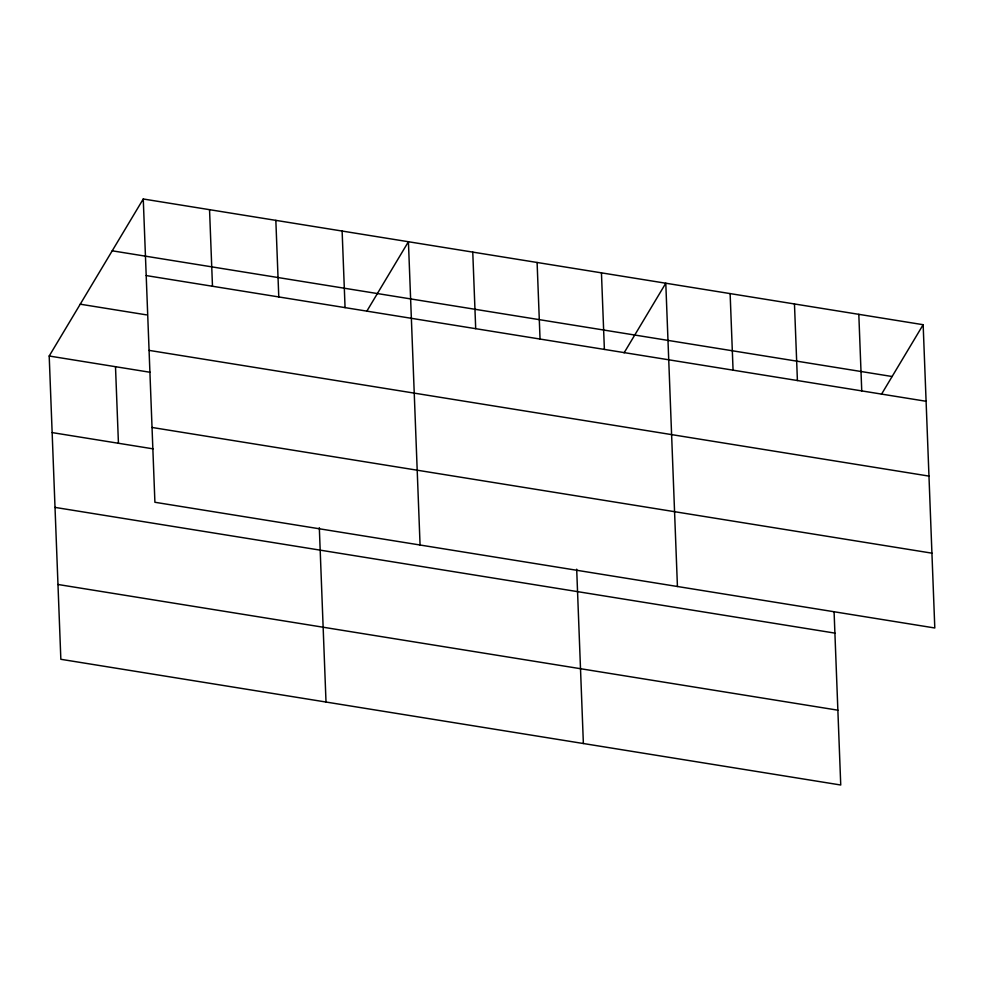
<?xml version="1.0" encoding="UTF-8"?>
<svg xmlns="http://www.w3.org/2000/svg" width="984" height="984" viewBox="0 0 984 984"><rect width="100%" height="100%" fill="white"/><g stroke="black" fill="none" stroke-linecap="round" stroke-linejoin="round"><path stroke-width="1.48" d="M834.1 612.159L840.742 785.011L60.848 659.292L49.2 356.011L143.258 198.989L923.152 324.708L934.8 627.989L154.906 502.271L143.258 198.989M366.724 311.35L408.421 241.732L420.07 545.013M624.09 352.838L665.787 283.22L677.435 586.501M881.455 394.313L923.152 324.708M112.213 250.809L892.107 376.515M146.198 275.569L926.092 401.275M80.233 304.191L146.53 314.88M149.076 350.378L928.97 476.096M49.2 356.011L150.146 372.284M152.028 427.462L931.922 553.168M52.14 432.591L153.086 448.852M55.018 507.4L834.912 633.118M57.982 584.484L837.876 710.19M858.811 314.339L861.75 390.906M794.469 303.958L797.409 380.537M730.128 293.589L733.068 370.168M601.445 272.851L604.385 349.418M576.686 569.183L583.377 743.523M537.104 262.482L540.044 339.049M472.763 252.101L475.702 328.681M342.124 231.043L345.064 307.623M319.32 527.695L326.012 702.035M275.84 220.367L278.779 296.934M209.543 209.678L212.482 286.246M115.497 366.7L118.437 443.267"/></g></svg>
